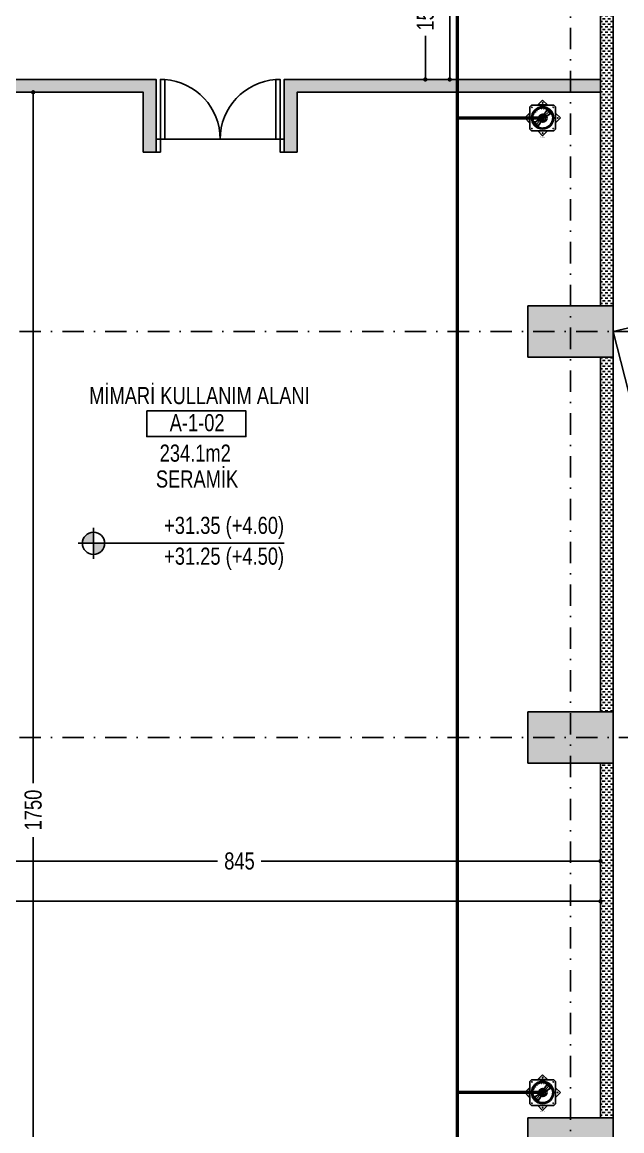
# Model space of a CAD drawing. Header units: centimetres. Extents: x 26569 to 160723, y -3143 to 14565.
# Drawn here: x 79489 to 80191, y 2054 to 3351 of the extents above; entities that cross this region are included whole.
import ezdxf
from ezdxf.enums import TextEntityAlignment as Align

# ---------------------------------------------------------------- set-up
doc = ezdxf.new("R2010")
doc.units = ezdxf.units.CM
doc.header["$LTSCALE"] = 100
doc.linetypes.add('DASHDOT2', pattern=[0.5, 0.25, -0.125, 0, -0.125])
for name, color, linetype in [('A-ANNO-DIMS', 187, 'Continuous'), ('A-ANNO-GRID', 155, 'DASHDOT2'), ('A-ANNO-IDEN', 50, 'Continuous'), ('A-ANNO-TEXT', 50, 'Continuous'), ('A-DOOR', 193, 'Continuous'), ('A-ELEV-01', 255, 'Continuous'), ('A-ELEV-04', 250, 'Continuous'), ('A-WALL', 134, 'Continuous'), ('A-WALL-HTCH', 8, 'Continuous'), ('GEB-KONTUR-A', 5, 'Continuous'), ('S-CONC', 5, 'Continuous'), ('S-HTCH', 8, 'Continuous')]:
    doc.layers.add(name, color=color, linetype=linetype)
doc.layers.add('Arbeitspunkt(DIN)', color=7, linetype='Continuous', lineweight=25)
for name, color, linetype, lineweight, true_color in [('GEB-ART-NR', 1, 'Continuous', 18, 0xff0000), ('GEB-BEZUG', 2, 'Continuous', 50, 0xffff00), ('GEB-TEXT', 5, 'Continuous', 18, 0x0000ff)]:
    doc.layers.add(name, color=color, linetype=linetype, lineweight=lineweight, true_color=true_color)
doc.styles.add('Fields_100', font='act_simplex.shx', dxfattribs={"width": 0.8, "height": 20})
doc.styles.get("Standard").update_dxf_attribs({"font": 'act_simplex.shx', "width": 0.8, "height": 18})
doc.dimstyles.new('FIELDS_100', dxfattribs={"dimscale": 0, "dimtxt": 20, "dimasz": 5, "dimexe": 5, "dimexo": 5, "dimgap": 5, "dimtad": 0, "dimdec": 0, "dimzin": 0, "dimdsep": 46, "dimtxsty": 'Fields_100', "dimblk": 'DOT', "dimcen": 0.09, "dimclrt": 50, "dimadec": 0, "dimazin": 0, "dimtfac": 1, "dimtdec": 0, "dimtix": 1, "dimtofl": 0, "dimtmove": 1, "dimatfit": 3, "dimfxl": 5, "dimfxlon": 1, "dimtolj": 1, "dimtzin": 0, "dimarcsym": 0})
pattern_1 = [(0, (74805.6698, 54361.057), (3.175, 3.175), [3.175, -3.175])]
pattern_2 = [(0, (45541.4728, 54361.0323), (3.175, 3.175), [3.175, -3.175])]

# ---------------------------------------------------------------- blocks, each defined once
blk = doc.blocks.new('Mahal kutusu_100')
at = {"color": 0}
blk.add_lwpolyline([(-58, 30), (58, 30), (58, 0), (-58, 0)], close=True, dxfattribs=at)
at = {"color": 0, "style": 'Fields_100', "width": 0.8}
for tag, p in [('MAHAL', (3.6, 37.9)), ('KOD', (0.9, 6.2)), ('ALAN', (-1.3, -29.4)), ('KAPLAMA', (0.8, -59.7))]:
    blk.add_attdef(tag, text='', height=20, dxfattribs=at).set_placement(p, align=Align.CENTER)
blk = doc.blocks.new('KAPI 150')
at = {"layer": 'A-DOOR'}
blk.add_line((145, 15), (5, 15), dxfattribs=at)
for points in [[(5, 15), (5, 85), (10, 85), (10, 15)], [(145, 15), (145, 85), (140, 85), (140, 15)]]:
    blk.add_lwpolyline(points, dxfattribs=at)
for points in [[(5, 0), (0, 0), (0, 15), (5, 15)], [(150, 0), (145, 0), (145, 15), (150, 15)]]:
    blk.add_lwpolyline(points, close=True, dxfattribs=at)
for centre, start, end in [((5, 15), 0, 85.904), ((145, 15), 94.096, 180)]:
    blk.add_arc(centre, 70, start, end, dxfattribs=at)
blk = doc.blocks.new('_Dot')
at = {"color": 0, "linetype": 'ByBlock', "lineweight": -2}
blk.add_line((-0.5, 0), (-1, 0), dxfattribs=at)
at = {"color": 0, "linetype": 'ByBlock', "const_width": 0.5}
blk.add_lwpolyline([(-0.25, 0, 1), (0.25, 0, 1)], format="xyb", close=True, dxfattribs=at)
blk = doc.blocks.new('*D187')
at = {"layer": 'A-ANNO-DIMS', "color": 0, "lineweight": -2, "transparency": 16777216}
for p, q in [((79320.9, 2374.2), (79320.9, 2364.2)), ((80165.9, 2374.2), (80165.9, 2364.2)), ((79325.9, 2369.2), (79717.8, 2369.2)), ((80160.9, 2369.2), (79768.9, 2369.2))]:
    blk.add_line(p, q, dxfattribs=at)
at = {"layer": 'DEFPOINTS', "color": 0, "transparency": 16777216}
for p in [(80165.9, 2483.6), (79320.9, 2463.6), (80165.9, 2369.2)]:
    blk.add_point(p, dxfattribs=at)
at = {"layer": 'A-ANNO-DIMS', "color": 0, "lineweight": -2, "transparency": 16777216, "xscale": 5, "yscale": 5, "zscale": 5, "rotation": 180}
blk.add_blockref('_Dot', (79320.9, 2369.2), dxfattribs=at)
at = {"layer": 'A-ANNO-DIMS', "color": 0, "lineweight": -2, "transparency": 16777216, "xscale": 5, "yscale": 5, "zscale": 5}
blk.add_blockref('_Dot', (80165.9, 2369.2), dxfattribs=at)
at = {"layer": 'A-ANNO-DIMS', "color": 50, "transparency": 16777216, "insert": (79743.4, 2369.2), "char_height": 20, "attachment_point": 5, "style": 'Fields_100'}
blk.add_mtext('\\A1;845', dxfattribs=at)
blk = doc.blocks.new('*D66')
at = {"layer": 'A-ANNO-DIMS', "color": 0, "lineweight": -2, "transparency": 16777216}
for p, q in [((78400.9, 2327.2), (78400.9, 2317.2)), ((78405.9, 2322.2), (79367.1, 2322.2)), ((80160.9, 2322.2), (79430.4, 2322.2)), ((80165.9, 2327.2), (80165.9, 2317.2))]:
    blk.add_line(p, q, dxfattribs=at)
at = {"layer": 'DEFPOINTS', "color": 0, "transparency": 16777216}
for p in [(78400.9, 2483.6), (80165.9, 2483.6), (80165.9, 2322.2)]:
    blk.add_point(p, dxfattribs=at)
at = {"layer": 'A-ANNO-DIMS', "color": 0, "lineweight": -2, "transparency": 16777216, "xscale": 5, "yscale": 5, "zscale": 5, "rotation": 180}
blk.add_blockref('_Dot', (78400.9, 2322.2), dxfattribs=at)
at = {"layer": 'A-ANNO-DIMS', "color": 0, "lineweight": -2, "transparency": 16777216, "xscale": 5, "yscale": 5, "zscale": 5}
blk.add_blockref('_Dot', (80165.9, 2322.2), dxfattribs=at)
at = {"layer": 'A-ANNO-DIMS', "color": 50, "transparency": 16777216, "insert": (79398.7, 2322.2), "char_height": 20, "attachment_point": 5, "style": 'Fields_100'}
blk.add_mtext('\\A1;1765', dxfattribs=at)
blk = doc.blocks.new('*D190')
at = {"layer": 'A-ANNO-DIMS', "color": 0, "lineweight": -2, "transparency": 16777216}
for p, q in [((79497, 3268.6), (79507, 3268.6)), ((79502, 3263.6), (79502, 2460.5)), ((79502, 1523.6), (79502, 2397.2)), ((79497, 1518.6), (79507, 1518.6))]:
    blk.add_line(p, q, dxfattribs=at)
at = {"layer": 'DEFPOINTS', "color": 0, "transparency": 16777216}
for p in [(79275.9, 3268.6), (79340.9, 1518.6), (79502, 1518.6)]:
    blk.add_point(p, dxfattribs=at)
at = {"layer": 'A-ANNO-DIMS', "color": 0, "lineweight": -2, "transparency": 16777216, "xscale": 5, "yscale": 5, "zscale": 5}
for p, rotation in [((79502, 3268.6), 90), ((79502, 1518.6), 270)]:
    blk.add_blockref('_Dot', p, dxfattribs=dict(at, rotation=rotation))
at = {"layer": 'A-ANNO-DIMS', "color": 50, "transparency": 16777216, "insert": (79502, 2428.9), "char_height": 20, "attachment_point": 5, "rotation": 90, "style": 'Fields_100'}
blk.add_mtext('\\A1;1750', dxfattribs=at)
blk = doc.blocks.new('*D214')
at = {"layer": 'A-ANNO-DIMS', "color": 0, "lineweight": -2, "transparency": 16777216}
for p, q in [((79955.9, 3433.6), (79965.9, 3433.6)), ((79960.9, 3428.6), (79960.9, 3382.7)), ((79960.9, 3288.6), (79960.9, 3334.6)), ((79955.9, 3283.6), (79965.9, 3283.6))]:
    blk.add_line(p, q, dxfattribs=at)
at = {"layer": 'DEFPOINTS', "color": 0, "transparency": 16777216}
for p in [(79930.9, 3433.6), (79960.9, 3433.6), (79795.9, 3283.6)]:
    blk.add_point(p, dxfattribs=at)
at = {"layer": 'A-ANNO-DIMS', "color": 0, "lineweight": -2, "transparency": 16777216, "xscale": 5, "yscale": 5, "zscale": 5}
for p, rotation in [((79960.9, 3433.6), 90), ((79960.9, 3283.6), 270)]:
    blk.add_blockref('_Dot', p, dxfattribs=dict(at, rotation=rotation))
at = {"layer": 'A-ANNO-DIMS', "color": 50, "transparency": 16777216, "insert": (79960.9, 3358.6), "char_height": 20, "attachment_point": 5, "rotation": 90, "style": 'Fields_100'}
blk.add_mtext('\\A1;150', dxfattribs=at)
blk = doc.blocks.new('*D170')
at = {"layer": 'A-ANNO-DIMS', "color": 0, "lineweight": -2, "transparency": 16777216}
for p, q in [((79984.4, 6758.6), (79994.4, 6758.6)), ((79989.4, 6753.6), (79989.4, 5054.3)), ((79989.4, 3288.6), (79989.4, 4987.9)), ((79984.4, 3283.6), (79994.4, 3283.6))]:
    blk.add_line(p, q, dxfattribs=at)
at = {"layer": 'DEFPOINTS', "color": 0, "transparency": 16777216}
for p in [(79470.9, 6758.6), (79989.4, 6758.6), (79795.9, 3283.6)]:
    blk.add_point(p, dxfattribs=at)
at = {"layer": 'A-ANNO-DIMS', "color": 0, "lineweight": -2, "transparency": 16777216, "xscale": 5, "yscale": 5, "zscale": 5}
for p, rotation in [((79989.4, 6758.6), 90), ((79989.4, 3283.6), 270)]:
    blk.add_blockref('_Dot', p, dxfattribs=dict(at, rotation=rotation))
at = {"layer": 'A-ANNO-DIMS', "color": 50, "transparency": 16777216, "insert": (79989.4, 5021.1), "char_height": 20, "attachment_point": 5, "rotation": 90, "style": 'Fields_100'}
blk.add_mtext('\\A1;3475', dxfattribs=at)
blk = doc.blocks.new('Einfügepunkt')
at = {"layer": 'GEB-BEZUG'}
for p, q in [((-1, -1), (1, 1)), ((-1, 1), (1, -1))]:
    blk.add_line(p, q, dxfattribs=at)
blk = doc.blocks.new('105')
at = {"layer": 'Arbeitspunkt(DIN)', "ltscale": 25}
for q in [(-2, 0), (0, 2), (2, 0), (0, -2)]:
    blk.add_line((0, 0), q, dxfattribs=at)
at = {"layer": 'GEB-KONTUR-A', "ltscale": 25}
for p, q in [((-150, 130), (-130, 150)), ((-150, 130), (-150, -130)), ((130, 150), (-130, 150)), ((-59, 150), (-57, 152)), ((0, 209), (-57, 152)), ((-57, 152), (57, 152)), ((0, 131), (-2, 129)), ((57, 152), (0, 209)), ((0, 131), (0, 123)), ((2, 129), (0, 131)), ((57, 152), (59, 150)), ((130, 150), (150, 130)), ((150, -130), (150, 130)), ((-152, 57), (-209, 0)), ((-209, 0), (-152, -57)), ((-152, 57), (-150, 59)), ((-152, -57), (-152, 57)), ((-129, 2), (-131, 0)), ((-131, 0), (-129, -2)), ((-131, 0), (-123, 0)), ((-129, 2), (-122, 2)), ((-124, 35), (-126, 34)), ((-126, 34), (-125, 32)), ((-126, 34), (-119, 32)), ((-125, 32), (-118, 30)), ((-124, 35), (-117, 33)), ((-123, 0), (-122, 2)), ((-122, -2), (-123, 0)), ((-122, 2), (-118, 2)), ((-119, 32), (-117, 33)), ((-118, 30), (-119, 32)), ((-114, 29), (-118, 30)), ((-117, 33), (-113, 32)), ((-105, 16), (-117, 17)), ((-117, 14), (-106, 12)), ((-111, 66), (-113, 65)), ((-113, 65), (-113, 63)), ((-113, 65), (-107, 62)), ((-113, 63), (-106, 59)), ((-111, 66), (-104, 62)), ((-110, 43), (-99, 39)), ((-98, 42), (-108, 47)), ((-107, 62), (-104, 62)), ((-106, 59), (-107, 62)), ((-103, 57), (-106, 59)), ((-106, 12), (-105, 16)), ((-104, 62), (-101, 61)), ((-99, 39), (-98, 42)), ((-95, 70), (-85, 63)), ((-83, 66), (-93, 73)), ((-92, 92), (-92, 90)), ((-90, 92), (-92, 92)), ((-92, 92), (-87, 87)), ((-92, 90), (-87, 85)), ((-90, 92), (-85, 87)), ((-87, 87), (-85, 87)), ((-87, 85), (-87, 87)), ((-85, 82), (-87, 85)), ((-85, 87), (-82, 85)), ((-85, 63), (-83, 66)), ((-73, 93), (-66, 83)), ((-63, 85), (-70, 95)), ((-65, 113), (-66, 111)), ((-66, 111), (-62, 104)), ((-66, 83), (-63, 85)), ((-65, 113), (-62, 107)), ((-63, 113), (-65, 113)), ((-63, 113), (-59, 106)), ((-62, 107), (-59, 106)), ((-62, 104), (-62, 107)), ((-61, 101), (-62, 104)), ((-59, 106), (-57, 103)), ((-47, 108), (-42, 98)), ((-39, 99), (-43, 110)), ((-42, 98), (-39, 99)), ((-34, 126), (-35, 124)), ((-35, 124), (-33, 117)), ((-34, 126), (-32, 119)), ((-32, 125), (-34, 126)), ((-33, 117), (-32, 119)), ((-32, 113), (-33, 117)), ((-6, 6), (-33, -12)), ((-33, -13), (-5, 5)), ((-32, 125), (-30, 118)), ((-32, 119), (-30, 118)), ((-30, 118), (-29, 114)), ((-26, -26), (0, 0)), ((-17, 117), (-16, 105)), ((-16, 105), (-12, 106)), ((-12, 106), (-14, 117)), ((18, 42), (-6, 6)), ((-6, 6), (-5, 5)), ((-5, 5), (18, 41)), ((-5, 5), (0, 0)), ((-2, 129), (-2, 122)), ((-2, 122), (0, 123)), ((-2, 118), (-2, 122)), ((0, 123), (2, 122)), ((0, 0), (26, 26)), ((0, 0), (5, -5)), ((2, 129), (2, 122)), ((2, 122), (2, 118)), ((33, 13), (5, -5)), ((6, -6), (33, 12)), ((14, 117), (12, 106)), ((12, 106), (16, 105)), ((16, 105), (17, 117)), ((19, 43), (18, 42)), ((18, 42), (18, 41)), ((18, 42), (18, 42)), ((18, 41), (18, 42)), ((26, 26), (18, 42)), ((18, 41), (26, 26)), ((38, 73), (19, 43)), ((19, 43), (39, 72)), ((19, 42), (19, 43)), ((19, 43), (19, 42)), ((19, 43), (19, 43)), ((27, 27), (19, 43)), ((19, 42), (27, 27)), ((26, 26), (26, 26)), ((26, 26), (26, 26)), ((26, 26), (33, 13)), ((33, 13), (26, 26)), ((27, 27), (77, 77)), ((27, 27), (27, 27)), ((27, 27), (27, 27)), ((27, 27), (34, 14)), ((34, 14), (27, 27)), ((29, 114), (30, 118)), ((32, 125), (30, 118)), ((30, 118), (32, 119)), ((34, 126), (32, 119)), ((34, 126), (32, 125)), ((32, 119), (33, 117)), ((33, 117), (32, 113)), ((35, 124), (33, 117)), ((33, 12), (35, 13)), ((33, 13), (33, 13)), ((33, 12), (33, 13)), ((33, 13), (33, 12)), ((35, 124), (34, 126)), ((72, 39), (34, 14)), ((34, 14), (34, 14)), ((35, 13), (34, 14)), ((34, 14), (35, 13)), ((35, 13), (73, 38)), ((38, 73), (41, 77)), ((43, 110), (39, 99)), ((39, 99), (42, 98)), ((41, 77), (57, 103)), ((42, 98), (47, 108)), ((57, 103), (59, 105)), ((63, 113), (59, 105)), ((59, 105), (61, 106)), ((65, 113), (61, 106)), ((61, 106), (62, 103)), ((62, 103), (61, 101)), ((66, 111), (62, 103)), ((65, 113), (63, 113)), ((66, 111), (65, 113)), ((66, 98), (68, 99)), ((72, 93), (74, 95)), ((77, 41), (73, 38)), ((77, 92), (76, 91)), ((77, 77), (86, 86)), ((77, 41), (103, 57)), ((103, 58), (79, 43)), ((82, 85), (84, 86)), ((90, 92), (84, 86)), ((84, 86), (86, 86)), ((86, 84), (85, 82)), ((92, 92), (86, 86)), ((92, 90), (86, 84)), ((86, 86), (86, 84)), ((92, 92), (90, 92)), ((91, 76), (92, 77)), ((92, 90), (92, 92)), ((93, 72), (95, 74)), ((99, 68), (98, 66)), ((101, 61), (103, 62)), ((111, 66), (103, 62)), ((103, 62), (106, 61)), ((105, 60), (103, 58)), ((103, 57), (105, 59)), ((103, 58), (103, 57)), ((113, 63), (105, 59)), ((106, 61), (105, 60)), ((105, 59), (105, 60)), ((113, 65), (106, 61)), ((113, 65), (111, 66)), ((113, 63), (113, 65)), ((117, 33), (113, 32)), ((114, 29), (118, 30)), ((124, 35), (117, 33)), ((119, 32), (117, 33)), ((118, 30), (119, 32)), ((125, 32), (118, 30)), ((122, 2), (118, 2)), ((126, 34), (119, 32)), ((123, 0), (122, 2)), ((129, 2), (122, 2)), ((122, -2), (123, 0)), ((131, 0), (123, 0)), ((126, 34), (124, 35)), ((125, 32), (126, 34)), ((131, 0), (129, 2)), ((129, -2), (131, 0)), ((150, 59), (152, 57)), ((152, 57), (152, -57)), ((209, 0), (152, 57)), ((152, -57), (209, 0)), ((-150, -59), (-152, -57)), ((-129, -2), (-122, -2)), ((-125, -32), (-126, -34)), ((-126, -34), (-119, -32)), ((-126, -34), (-124, -35)), ((-125, -32), (-118, -30)), ((-124, -35), (-117, -33)), ((-118, -2), (-122, -2)), ((-119, -32), (-118, -30)), ((-117, -33), (-119, -32)), ((-118, -30), (-114, -29)), ((-106, -12), (-117, -14)), ((-117, -17), (-105, -16)), ((-113, -32), (-117, -33)), ((-113, -63), (-105, -59)), ((-113, -65), (-106, -61)), ((-113, -63), (-113, -65)), ((-113, -65), (-111, -66)), ((-111, -66), (-103, -62)), ((-99, -39), (-110, -43)), ((-108, -47), (-98, -42)), ((-105, -16), (-106, -12)), ((-106, -61), (-105, -59)), ((-103, -62), (-106, -61)), ((-105, -59), (-103, -57)), ((-103, -57), (-77, -41)), ((-101, -61), (-103, -62)), ((-98, -42), (-99, -39)), ((-99, -68), (-98, -66)), ((-93, -72), (-95, -74)), ((-91, -76), (-92, -77)), ((-92, -90), (-86, -84)), ((-92, -92), (-86, -86)), ((-92, -90), (-92, -92)), ((-92, -92), (-90, -92)), ((-90, -92), (-84, -86)), ((-86, -86), (-77, -77)), ((-86, -84), (-85, -82)), ((-86, -86), (-86, -84)), ((-84, -86), (-86, -86)), ((-82, -85), (-84, -86)), ((-77, -77), (-27, -27)), ((-77, -41), (-73, -38)), ((-77, -92), (-76, -91)), ((-72, -93), (-74, -95)), ((-35, -13), (-73, -38)), ((-73, -39), (-34, -14)), ((-66, -98), (-68, -99)), ((-66, -111), (-62, -103)), ((-66, -111), (-65, -113)), ((-65, -113), (-61, -106)), ((-65, -113), (-63, -113)), ((-63, -113), (-59, -105)), ((-62, -103), (-61, -101)), ((-61, -106), (-62, -103)), ((-60, -105), (-61, -106)), ((-58, -103), (-60, -105)), ((-60, -105), (-59, -105)), ((-59, -105), (-57, -103)), ((-43, -79), (-58, -103)), ((-57, -103), (-58, -103)), ((-57, -103), (-41, -77)), ((-38, -73), (-41, -77)), ((-19, -43), (-39, -73)), ((-38, -73), (-19, -43)), ((-33, -12), (-35, -13)), ((-35, -13), (-34, -14)), ((-34, -14), (-35, -13)), ((-35, -124), (-33, -117)), ((-35, -124), (-34, -126)), ((-34, -14), (-34, -14)), ((-27, -27), (-34, -14)), ((-34, -14), (-27, -27)), ((-34, -126), (-32, -119)), ((-34, -126), (-32, -125)), ((-33, -13), (-33, -12)), ((-33, -12), (-33, -13)), ((-33, -13), (-33, -13)), ((-26, -26), (-33, -13)), ((-33, -13), (-26, -26)), ((-32, -113), (-33, -117)), ((-33, -117), (-32, -119)), ((-32, -119), (-30, -118)), ((-32, -125), (-30, -118)), ((-30, -118), (-29, -114)), ((-27, -27), (-27, -27)), ((-27, -27), (-19, -43)), ((-19, -42), (-27, -27)), ((-27, -27), (-27, -27)), ((-26, -26), (-26, -26)), ((-26, -26), (-18, -42)), ((-18, -41), (-26, -26)), ((-26, -26), (-26, -26)), ((-19, -43), (-18, -42)), ((-19, -42), (-19, -43)), ((-19, -43), (-19, -42)), ((-19, -43), (-19, -43)), ((5, -5), (-18, -41)), ((-18, -42), (6, -6)), ((-18, -42), (-18, -41)), ((-18, -41), (-18, -42)), ((-18, -42), (-18, -42)), ((-2, -118), (-2, -122)), ((-2, -122), (0, -123)), ((-2, -129), (-2, -122)), ((-2, -129), (0, -131)), ((0, -123), (2, -122)), ((0, -131), (0, -123)), ((0, -131), (2, -129)), ((2, -122), (2, -118)), ((2, -129), (2, -122)), ((6, -6), (5, -5)), ((29, -114), (30, -118)), ((30, -118), (32, -119)), ((32, -125), (30, -118)), ((33, -117), (32, -113)), ((32, -119), (33, -117)), ((34, -126), (32, -119)), ((32, -125), (34, -126)), ((35, -124), (33, -117)), ((34, -126), (35, -124)), ((57, -103), (59, -106)), ((59, -106), (62, -107)), ((63, -113), (59, -106)), ((62, -104), (61, -101)), ((62, -107), (62, -104)), ((66, -111), (62, -104)), ((65, -113), (62, -107)), ((63, -113), (65, -113)), ((65, -113), (66, -111)), ((82, -85), (85, -87)), ((87, -85), (85, -82)), ((85, -87), (87, -87)), ((90, -92), (85, -87)), ((87, -87), (87, -85)), ((92, -90), (87, -85)), ((92, -92), (87, -87)), ((90, -92), (92, -92)), ((92, -92), (92, -90)), ((101, -61), (104, -62)), ((106, -59), (103, -57)), ((104, -62), (107, -62)), ((111, -66), (104, -62)), ((107, -62), (106, -59)), ((113, -63), (106, -59)), ((113, -65), (107, -62)), ((111, -66), (113, -65)), ((113, -32), (117, -33)), ((113, -65), (113, -63)), ((118, -30), (114, -29)), ((117, -33), (119, -32)), ((124, -35), (117, -33)), ((118, -2), (122, -2)), ((119, -32), (118, -30)), ((125, -32), (118, -30)), ((126, -34), (119, -32)), ((129, -2), (122, -2)), ((124, -35), (126, -34)), ((126, -34), (125, -32)), ((152, -57), (150, -59)), ((-130, -150), (-150, -130)), ((-130, -150), (130, -150)), ((-57, -152), (-59, -150)), ((57, -152), (-57, -152)), ((-57, -152), (0, -209)), ((0, -209), (57, -152)), ((59, -150), (57, -152)), ((150, -130), (130, -150))]:
    blk.add_line(p, q, dxfattribs=at)
for centre, radius in [((0, 0), 131), ((0, 177), 4), ((-177, 0), 4), ((-125, 125), 3), ((125, 125), 3), ((177, 0), 4), ((-125, -125), 3), ((125, -125), 3), ((0, -177), 4)]:
    blk.add_circle(centre, radius, dxfattribs=at)
for centre, radius, start, end in [((0, 0), 129, 165.8007, 179.1993), ((0, 0), 126, 165.8198, 179.1802), ((0, 0), 129, 150.8007, 164.1993), ((0, 0), 126, 150.8198, 164.1802), ((0, 0), 121, 165.8539, 179.1461), ((0, 0), 120, 165.8607, 179.1393), ((0, 0), 118, 165.8753, 179.1247), ((0, 0), 118, 171.6247, 173.3753), ((0, 0), 121, 150.8539, 164.1461), ((0, 0), 120, 150.8607, 164.1393), ((0, 0), 118, 150.8753, 164.1247), ((0, 0), 129, 135.8007, 149.1993), ((0, 0), 118, 156.6247, 158.3753), ((0, 0), 126, 135.8198, 149.1802), ((0, 0), 121, 135.8539, 149.1461), ((0, 0), 120, 135.8607, 149.1393), ((0, 0), 118, 135.8753, 149.1247), ((0, 0), 118, 141.6247, 143.3753), ((0, 0), 129, 120.8007, 134.1993), ((0, 0), 126, 120.8198, 134.1802), ((0, 0), 121, 120.8539, 134.1461), ((0, 0), 120, 120.8607, 134.1393), ((0, 0), 118, 120.8753, 134.1247), ((0, 0), 118, 126.6247, 128.3753), ((0, 0), 129, 105.8007, 119.1993), ((0, 0), 126, 105.8198, 119.1802), ((0, 0), 121, 105.8539, 119.1461), ((0, 0), 120, 105.8607, 119.1393), ((0, 0), 118, 105.8753, 119.1247), ((0, 0), 118, 111.6247, 113.3753), ((0, 0), 129, 90.8007, 104.1993), ((0, 0), 126, 90.8198, 104.1802), ((0, 0), 121, 90.8539, 104.1461), ((0, 0), 120, 90.8607, 104.1393), ((0, 0), 118, 90.8753, 104.1247), ((0, 0), 118, 96.6247, 98.3753), ((0, 0), 129, 75.8007, 89.1993), ((0, 0), 126, 75.8198, 89.1802), ((0, 0), 121, 75.8539, 89.1461), ((0, 0), 120, 75.8607, 89.1393), ((0, 0), 118, 75.8753, 89.1247), ((0, 0), 118, 81.6247, 83.3753), ((0, 0), 118, 60.8753, 74.1247), ((0, 0), 121, 60.8539, 74.1461), ((0, 0), 120, 60.8607, 74.1393), ((0, 0), 126, 60.8198, 74.1802), ((0, 0), 129, 60.8007, 74.1993), ((59, 59), 25.8, 45, 135.7807), ((0, 0), 118, 66.6247, 68.3753), ((0, 0), 118, 45.8753, 59.1247), ((0, 0), 121, 45.8539, 59.1461), ((0, 0), 120, 55.6693, 59.1393), ((0, 0), 126, 45.8198, 59.1802), ((0, 0), 129, 45.8007, 59.1993), ((0, 0), 120, 52.1808, 55.6693), ((0, 0), 120, 45.8607, 50.069), ((59, 59), 25.8, 321.1789, 45), ((59, 59), 25.8, 314.2193, 321.1789), ((0, 0), 118, 30.8753, 44.1247), ((0, 0), 120, 39.931, 44.1393), ((0, 0), 121, 30.8539, 44.1461), ((0, 0), 126, 30.8198, 44.1802), ((0, 0), 129, 30.8007, 44.1993), ((0, 0), 120, 34.3307, 37.8192), ((0, 0), 120, 30.8607, 34.3307), ((0, 0), 118, 15.8753, 29.1247), ((0, 0), 120, 15.8607, 29.1393), ((0, 0), 121, 15.8539, 29.1461), ((0, 0), 126, 15.8198, 29.1802), ((0, 0), 129, 15.8007, 29.1993), ((0, 0), 118, 0.8753, 14.1247), ((0, 0), 120, 0.8607, 14.1393), ((0, 0), 121, 0.8539, 14.1461), ((0, 0), 126, 0.8198, 14.1802), ((0, 0), 129, 0.8007, 14.1993), ((0, 0), 129, 180.8007, 194.1993), ((0, 0), 126, 180.8198, 194.1802), ((0, 0), 129, 195.8007, 209.1993), ((0, 0), 121, 180.8539, 194.1461), ((0, 0), 126, 195.8198, 209.1802), ((0, 0), 120, 180.8607, 194.1393), ((0, 0), 118, 180.8753, 194.1247), ((0, 0), 118, 186.6247, 188.3753), ((0, 0), 121, 195.8539, 209.1461), ((0, 0), 120, 195.8607, 209.1393), ((0, 0), 118, 195.8753, 209.1247), ((0, 0), 129, 210.8007, 224.1993), ((0, 0), 118, 201.6247, 203.3753), ((0, 0), 126, 210.8198, 224.1802), ((0, 0), 121, 210.8539, 224.1461), ((0, 0), 120, 210.8607, 214.3307), ((0, 0), 118, 210.8753, 224.1247), ((0, 0), 120, 214.3307, 217.8192), ((0, 0), 120, 219.931, 224.1393), ((0, 0), 129, 225.8007, 239.1993), ((0, 0), 126, 225.8198, 239.1802), ((-59, -59), 25.8, 134.2193, 225), ((0, 0), 120, 225.8607, 230.069), ((0, 0), 121, 225.8539, 239.1461), ((0, 0), 118, 225.8753, 239.1247), ((-59, -59), 25.8, 225, 308.8211), ((0, 0), 120, 232.1808, 235.6693), ((0, 0), 120, 235.6693, 239.1393), ((0, 0), 129, 240.8007, 254.1993), ((0, 0), 126, 240.8198, 254.1802), ((0, 0), 121, 240.8539, 254.1461), ((0, 0), 120, 240.8607, 254.1393), ((0, 0), 118, 240.8753, 254.1247), ((-59, -59), 25.8, 308.8211, 315.7807), ((0, 0), 129, 255.8007, 269.1993), ((0, 0), 126, 255.8198, 269.1802), ((0, 0), 121, 255.8539, 269.1461), ((0, 0), 118, 255.8753, 269.1247), ((0, 0), 120, 255.8607, 269.1393), ((0, 0), 118, 270.8753, 284.1247), ((0, 0), 120, 270.8607, 284.1393), ((0, 0), 121, 270.8539, 284.1461), ((0, 0), 126, 270.8198, 284.1802), ((0, 0), 129, 270.8007, 284.1993), ((0, 0), 118, 285.8753, 299.1247), ((0, 0), 120, 285.8607, 299.1393), ((0, 0), 121, 285.8539, 299.1461), ((0, 0), 126, 285.8198, 299.1802), ((0, 0), 129, 285.8007, 299.1993), ((0, 0), 118, 300.8753, 314.1247), ((0, 0), 120, 300.8607, 314.1393), ((0, 0), 121, 300.8539, 314.1461), ((0, 0), 126, 300.8198, 314.1802), ((0, 0), 129, 300.8007, 314.1993), ((0, 0), 118, 315.8753, 329.1247), ((0, 0), 120, 315.8607, 329.1393), ((0, 0), 121, 315.8539, 329.1461), ((0, 0), 126, 315.8198, 329.1802), ((0, 0), 129, 315.8007, 329.1993), ((0, 0), 118, 330.8753, 344.1247), ((0, 0), 120, 330.8607, 344.1393), ((0, 0), 121, 330.8539, 344.1461), ((0, 0), 126, 330.8198, 344.1802), ((0, 0), 129, 330.8007, 344.1993), ((0, 0), 118, 345.8753, 359.1247), ((0, 0), 120, 345.8607, 359.1393), ((0, 0), 121, 345.8539, 359.1461), ((0, 0), 126, 345.8198, 359.1802), ((0, 0), 129, 345.8007, 359.1993)]:
    blk.add_arc(centre, radius, start, end, dxfattribs=at)
for points, knots in [([(77, 77), (76, 78), (75, 79), (71, 82), (68, 83), (62, 84), (59, 85), (56, 84), (54, 84), (52, 83), (47, 82), (46, 81), (43, 79), (41, 77), (39, 75), (39, 74), (38, 73)], [-0.783062, -0.783062, -0.783062, -0.783062, -0.634163, -0.634163, -0.192454, -0.192454, 0.106051, 0.106051, 0.106051, 0.404556, 0.404556, 0.625445, 0.625445, 0.846335, 0.846335, 0.994853, 0.994853, 0.994853, 0.994853]), ([(38, 73), (38, 73), (38, 73), (38, 73), (38, 73), (38, 73)], [0.994853329, 0.994853329, 0.994853329, 0.994853329, 0.995833954, 0.995833954, 0.996814579, 0.996814579, 0.996814579, 0.996814579]), ([(39, 73), (39, 74), (40, 75), (42, 77), (43, 78), (46, 80), (48, 81), (52, 83), (54, 83), (57, 84), (59, 84), (61, 84), (67, 83), (71, 81), (75, 78), (76, 77), (77, 77)], [-0.994853, -0.994853, -0.994853, -0.994853, -0.846335, -0.846335, -0.625445, -0.625445, -0.404556, -0.404556, -0.106051, -0.106051, -0.106051, 0.192454, 0.192454, 0.634163, 0.634163, 0.784802, 0.784802, 0.784802, 0.784802]), ([(39, 72), (39, 72), (39, 72), (39, 73), (39, 73), (39, 73)], [-0.996814579, -0.996814579, -0.996814579, -0.996814579, -0.995833954, -0.995833954, -0.994853329, -0.994853329, -0.994853329, -0.994853329]), ([(77, 77), (77, 76), (78, 75), (80, 72), (81, 71), (82, 67), (83, 66), (84, 61), (84, 59), (84, 57), (83, 54), (83, 52), (80, 46), (78, 43), (75, 40), (74, 39), (73, 39)], [2.356791, 2.356791, 2.356791, 2.356791, 2.50743, 2.50743, 2.728284, 2.728284, 2.949139, 2.949139, 3.247644, 3.247644, 3.247644, 3.546149, 3.546149, 3.987927, 3.987927, 4.136446, 4.136446, 4.136446, 4.136446]), ([(73, 38), (74, 39), (75, 39), (79, 43), (81, 46), (83, 52), (84, 54), (84, 56), (85, 59), (84, 62), (84, 66), (83, 68), (82, 71), (81, 73), (79, 75), (78, 76), (77, 77)], [-4.136446, -4.136446, -4.136446, -4.136446, -3.987927, -3.987927, -3.546149, -3.546149, -3.247644, -3.247644, -3.247644, -2.949139, -2.949139, -2.728284, -2.728284, -2.50743, -2.50743, -2.358531, -2.358531, -2.358531, -2.358531]), ([(77, 77), (77, 77), (77, 77), (77, 77), (77, 77), (77, 77)], [-0.1161431, -0.1161431, -0.1161431, -0.1161431, -0.0580714, -0.0580714, 0, 0, 0, 0]), ([(-73, -38), (-74, -39), (-75, -39), (-79, -43), (-81, -46), (-83, -52), (-84, -54), (-84, -56), (-85, -59), (-84, -62), (-84, -66), (-83, -68), (-82, -71), (-81, -73), (-79, -75), (-78, -76), (-77, -77)], [-4.136446, -4.136446, -4.136446, -4.136446, -3.987927, -3.987927, -3.546149, -3.546149, -3.247644, -3.247644, -3.247644, -2.949139, -2.949139, -2.728284, -2.728284, -2.50743, -2.50743, -2.358531, -2.358531, -2.358531, -2.358531]), ([(-77, -77), (-77, -76), (-78, -75), (-80, -72), (-81, -71), (-82, -67), (-83, -66), (-84, -61), (-84, -59), (-84, -57), (-83, -54), (-83, -52), (-80, -46), (-78, -43), (-75, -40), (-74, -39), (-73, -39)], [2.356791, 2.356791, 2.356791, 2.356791, 2.50743, 2.50743, 2.728284, 2.728284, 2.949139, 2.949139, 3.247644, 3.247644, 3.247644, 3.546149, 3.546149, 3.987927, 3.987927, 4.136446, 4.136446, 4.136446, 4.136446]), ([(-77, -77), (-76, -78), (-75, -79), (-71, -82), (-68, -83), (-62, -84), (-59, -85), (-56, -84), (-54, -84), (-52, -83), (-47, -82), (-46, -81), (-43, -79), (-41, -77), (-39, -75), (-39, -74), (-38, -73)], [-0.783062, -0.783062, -0.783062, -0.783062, -0.634163, -0.634163, -0.192454, -0.192454, 0.106051, 0.106051, 0.106051, 0.404556, 0.404556, 0.625445, 0.625445, 0.846335, 0.846335, 0.994853, 0.994853, 0.994853, 0.994853]), ([(-39, -73), (-39, -74), (-40, -75), (-42, -77), (-43, -78), (-46, -80), (-48, -81), (-52, -83), (-54, -83), (-57, -84), (-59, -84), (-61, -84), (-67, -83), (-71, -81), (-75, -78), (-76, -77), (-77, -77)], [-0.994853, -0.994853, -0.994853, -0.994853, -0.846335, -0.846335, -0.625445, -0.625445, -0.404556, -0.404556, -0.106051, -0.106051, -0.106051, 0.192454, 0.192454, 0.634163, 0.634163, 0.784802, 0.784802, 0.784802, 0.784802]), ([(-77, -77), (-77, -77), (-77, -77), (-77, -77), (-77, -77), (-77, -77)], [0, 0, 0, 0, 0.0580714, 0.0580714, 0.1161431, 0.1161431, 0.1161431, 0.1161431]), ([(-39, -73), (-39, -73), (-39, -73), (-39, -73), (-39, -73), (-39, -73)], [-0.996814579, -0.996814579, -0.996814579, -0.996814579, -0.995833954, -0.995833954, -0.994853329, -0.994853329, -0.994853329, -0.994853329]), ([(-38, -73), (-38, -73), (-38, -73), (-38, -73), (-38, -73), (-38, -73)], [0.994853329, 0.994853329, 0.994853329, 0.994853329, 0.995833954, 0.995833954, 0.996814579, 0.996814579, 0.996814579, 0.996814579])]:
    blk.add_open_spline(points, degree=3, knots=knots, dxfattribs=at)
for points in [[(73, 39), (73, 39), (72, 39), (72, 39)], [(73, 38), (73, 38), (73, 38), (73, 38)], [(-73, -38), (-73, -38), (-73, -38), (-73, -38)], [(-73, -39), (-73, -39), (-73, -39), (-73, -39)]]:
    blk.add_open_spline(points, degree=3, dxfattribs=at)
at = {"ltscale": 25}
blk.add_blockref('Einfügepunkt', (0, 0), dxfattribs=at)
at = {"layer": 'GEB-ART-NR'}
blk.add_text('GEB-ART-NR 359.105', height=3.5, dxfattribs=at).set_placement((1, -225), align=Align.CENTER)
at = {"layer": 'GEB-TEXT'}
for s, p in [('PLU DwEinl DAF d56 12L/s', (0, -219)), ('Geberit', (0, -214))]:
    blk.add_text(s, height=3.5, dxfattribs=at).set_placement(p, align=Align.CENTER)

msp = doc.modelspace()

# ---------------------------------------------------------------- hatches: boundary and pattern name
at = {"layer": 'A-ANNO-DIMS'}
h = msp.add_hatch(color=256, dxfattribs=at)
h.paths.add_polyline_path([(79572.59, 2753.91, 0.4142136), (79559.59, 2740.91), (79572.59, 2740.91)])
h.paths.add_polyline_path([(79585.59, 2740.91), (79572.59, 2740.91), (79572.59, 2727.91, 0.4142136)])
at = {"layer": 'A-WALL-HTCH'}
h = msp.add_hatch(dxfattribs=at)
h.set_pattern_fill('DASH', color=256)
h.set_pattern_definition(pattern_1)
h.paths.add_polyline_path([(80180.86, 3433.62), (80165.86, 3433.62), (80165.86, 3018.62), (80180.86, 3018.62)])
h = msp.add_hatch(dxfattribs=at)
h.set_pattern_fill('DASH', color=256)
h.set_pattern_definition(pattern_2)
h.paths.add_polyline_path([(79645.86, 3283.62), (79200.86, 3283.62), (79200.86, 3268.62), (79260.86, 3268.62), (79260.86, 3038.62), (79275.86, 3038.62), (79275.86, 3268.62), (79630.86, 3268.62), (79630.86, 3198.62), (79645.86, 3198.62), (79645.86, 3213.62)])
h.paths.add_polyline_path([(80165.86, 3283.62), (79795.86, 3283.62), (79795.86, 3198.62), (79810.86, 3198.62), (79810.86, 3268.62), (80165.86, 3268.62)])
h = msp.add_hatch(dxfattribs=at)
h.set_pattern_fill('DASH', color=256)
h.set_pattern_definition(pattern_1)
h.paths.add_polyline_path([(80180.86, 2958.62), (80165.86, 2958.62), (80165.86, 2543.62), (80180.86, 2543.62)])
h = msp.add_hatch(dxfattribs=at)
h.set_pattern_fill('DASH', color=256)
h.set_pattern_definition(pattern_2)
h.paths.add_polyline_path([(80180.86, 2483.62), (80165.86, 2483.62), (80165.86, 2068.62), (80180.86, 2068.62)])
at = {"layer": 'S-HTCH'}
h = msp.add_hatch(dxfattribs=at)
h.set_pattern_fill('ANSI33', color=256)
h.set_pattern_definition([(45, (74805.67, 5721.585), (-4.490128, 4.490128), []), (45, (74810.16, 5721.585), (-4.490128, 4.490128), [3.175, -1.5875])])
h.paths.add_polyline_path([(79320.86, 2938.62), (79260.86, 2938.62), (79260.86, 3038.62), (79320.86, 3038.62)])
h.paths.add_polyline_path([(78400.86, 2958.62), (78400.86, 3018.62), (78500.86, 3018.62), (78500.86, 2958.62)])
h.paths.add_polyline_path([(80080.86, 2958.62), (80080.86, 3018.62), (80180.86, 3018.62), (80180.86, 2958.62)])
h.paths.add_polyline_path([(79320.86, 1988.62), (79260.86, 1988.62), (79260.86, 2088.62), (79320.86, 2088.62)])
h.paths.add_polyline_path([(79320.86, 2463.62), (79260.86, 2463.62), (79260.86, 2563.62), (79320.86, 2563.62)])
h.paths.add_polyline_path([(79320.86, 3888.62), (79260.86, 3888.62), (79260.86, 3988.62), (79320.86, 3988.62)])
h.paths.add_polyline_path([(79320.86, 4363.62), (79260.86, 4363.62), (79260.86, 4463.62), (79320.86, 4463.62)])
h.paths.add_polyline_path([(79320.86, 4838.62), (79260.86, 4838.62), (79260.86, 4938.62), (79320.86, 4938.62)])
h.paths.add_polyline_path([(79320.86, 5788.62), (79260.86, 5788.62), (79260.86, 5888.62), (79320.86, 5888.62)])
h.paths.add_polyline_path([(79320.86, 6263.62), (79260.86, 6263.62), (79260.86, 6363.62), (79320.86, 6363.62)])
h.paths.add_polyline_path([(79320.86, 6738.62), (79260.86, 6738.62), (79260.86, 6838.62), (79320.86, 6838.62)])
h.paths.add_polyline_path([(78400.86, 1518.62), (78400.86, 1578.62), (78500.86, 1578.62), (78500.86, 1518.62)])
h.paths.add_polyline_path([(79240.86, 1518.62), (79240.86, 1578.62), (79340.86, 1578.62), (79340.86, 1518.62)])
h.paths.add_polyline_path([(80080.86, 1518.62), (80080.86, 1578.62), (80180.86, 1578.62), (80180.86, 1518.62)])
h.paths.add_polyline_path([(78400.86, 2008.62), (78400.86, 2068.62), (78500.86, 2068.62), (78500.86, 2008.62)])
h.paths.add_polyline_path([(80080.86, 2008.62), (80080.86, 2068.62), (80180.86, 2068.62), (80180.86, 2008.62)])
h.paths.add_polyline_path([(78400.86, 2483.62), (78400.86, 2543.62), (78500.86, 2543.62), (78500.86, 2483.62)])
h.paths.add_polyline_path([(80080.86, 2483.62), (80080.86, 2543.62), (80180.86, 2543.62), (80180.86, 2483.62)])
h.paths.add_polyline_path([(78400.86, 3433.62), (78400.86, 3493.62), (78500.86, 3493.62), (78500.86, 3433.62)])
h.paths.add_polyline_path([(79240.86, 3433.62), (79240.86, 3493.62), (79340.86, 3493.62), (79340.86, 3433.62)])
h.paths.add_polyline_path([(80080.86, 3433.62), (80080.86, 3493.62), (80180.86, 3493.62), (80180.86, 3433.62)])
h.paths.add_polyline_path([(78400.86, 3908.62), (78400.86, 3968.62), (78500.86, 3968.62), (78500.86, 3908.62)])
h.paths.add_polyline_path([(80080.86, 3908.62), (80080.86, 3968.62), (80180.86, 3968.62), (80180.86, 3908.62)])
h.paths.add_polyline_path([(78400.86, 4383.62), (78400.86, 4443.62), (78500.86, 4443.62), (78500.86, 4383.62)])
h.paths.add_polyline_path([(80080.86, 4383.62), (80080.86, 4443.62), (80180.86, 4443.62), (80180.86, 4383.62)])
h.paths.add_polyline_path([(78400.86, 4858.62), (78400.86, 4918.62), (78500.86, 4918.62), (78500.86, 4858.62)])
h.paths.add_polyline_path([(80080.86, 4858.62), (80080.86, 4918.62), (80180.86, 4918.62), (80180.86, 4858.62)])
h.paths.add_polyline_path([(78400.86, 5333.62), (78400.86, 5393.62), (78500.86, 5393.62), (78500.86, 5333.62)])
h.paths.add_polyline_path([(79240.86, 5333.62), (79240.86, 5393.62), (79340.86, 5393.62), (79340.86, 5333.62)])
h.paths.add_polyline_path([(80080.86, 5333.62), (80080.86, 5393.62), (80180.86, 5393.62), (80180.86, 5333.62)])
h.paths.add_polyline_path([(78400.86, 5808.62), (78400.86, 5868.62), (78500.86, 5868.62), (78500.86, 5808.62)])
h.paths.add_polyline_path([(80080.86, 5808.62), (80080.86, 5868.62), (80180.86, 5868.62), (80180.86, 5808.62)])
h.paths.add_polyline_path([(78400.86, 6283.62), (78400.86, 6343.62), (78500.86, 6343.62), (78500.86, 6283.62)])
h.paths.add_polyline_path([(80080.86, 6283.62), (80080.86, 6343.62), (80180.86, 6343.62), (80180.86, 6283.62)])
h.paths.add_polyline_path([(78400.86, 6758.62), (78400.86, 6818.62), (78500.86, 6818.62), (78500.86, 6758.62)])
h.paths.add_polyline_path([(80080.86, 6758.62), (80080.86, 6818.62), (80180.86, 6818.62), (80180.86, 6758.62)])
h.paths.add_polyline_path([(78400.86, 7248.62), (78400.86, 7308.62), (78500.86, 7308.62), (78500.86, 7248.62)])
h.paths.add_polyline_path([(79240.86, 7248.62), (79240.86, 7308.62), (79340.86, 7308.62), (79340.86, 7248.62)])
h.paths.add_polyline_path([(80080.86, 7248.62), (80080.86, 7308.62), (80180.86, 7308.62), (80180.86, 7248.62)])

# ---------------------------------------------------------------- linework, layer by layer
at = {"layer": 'A-ANNO-DIMS'}
for p, q in [((79572.59, 2758.91), (79572.59, 2722.91)), ((79554.59, 2740.91), (79795.59, 2740.91))]:
    msp.add_line(p, q, dxfattribs=at)
msp.add_circle((79572.59, 2740.91), 13, dxfattribs=at)
at = {"layer": 'A-ANNO-GRID'}
for p, q in [((80130.86, 8203.62), (80130.86, 1408.62)), ((76981.01, 2988.62), (98785.86, 2988.62)), ((76981.01, 2513.62), (98785.86, 2513.62))]:
    msp.add_line(p, q, dxfattribs=at)
at = {"layer": 'A-ELEV-04'}
for p, q in [((80180.86, 2988.62), (98195.86, 7218.62)), ((80533.36, 2988.62), (80180.86, 2988.62))]:
    msp.add_line(p, q, dxfattribs=at)
msp.add_lwpolyline([(80180.86, 2988.62), (80533.36, 1608.62)], dxfattribs=at)
at = {"layer": 'A-WALL'}
for p, q in [((80165.86, 3433.62), (80165.86, 3018.62)), ((80180.86, 3433.62), (80180.86, 3018.62)), ((79630.86, 3198.62), (79645.86, 3198.62)), ((79795.86, 3198.62), (79810.86, 3198.62)), ((80165.86, 2958.62), (80165.86, 2543.62)), ((80180.86, 2958.62), (80180.86, 2543.62)), ((80165.86, 2483.62), (80165.86, 2068.62)), ((80180.86, 2483.62), (80180.86, 2068.62))]:
    msp.add_line(p, q, dxfattribs=at)
for points in [[(79645.86, 3198.62), (79645.86, 3283.62), (79200.86, 3283.62)], [(79795.86, 3198.62), (79795.86, 3283.62), (80165.86, 3283.62)], [(79630.86, 3198.62), (79630.86, 3268.62), (79275.86, 3268.62)], [(79810.86, 3198.62), (79810.86, 3268.62), (80165.86, 3268.62)]]:
    msp.add_lwpolyline(points, dxfattribs=at)
at = {"layer": 'GEB-BEZUG'}
for p, q in [((80098.17, 3238.27), (79998.17, 3238.27)), ((80098.17, 2098.37), (79998.17, 2098.37))]:
    msp.add_line(p, q, dxfattribs=at)
msp.add_lwpolyline([(80098.17, 6738.62), (79998.17, 6738.62), (79998.17, 1571.44), (80060.75, 1571.44)], dxfattribs=at)
for centre in [(80098.42, 3238.27), (80098.42, 2098.37)]:
    msp.add_circle(centre, 3.8, dxfattribs=at)
at = {"layer": 'S-CONC'}
for points in [[(80080.86, 2958.62), (80080.86, 3018.62), (80180.86, 3018.62), (80180.86, 2958.62)], [(80080.86, 2483.62), (80080.86, 2543.62), (80180.86, 2543.62), (80180.86, 2483.62)], [(80080.86, 2008.62), (80080.86, 2068.62), (80180.86, 2068.62), (80180.86, 2008.62)]]:
    msp.add_lwpolyline(points, close=True, dxfattribs=at)

# ---------------------------------------------------------------- block references
at = {"layer": 'A-ANNO-IDEN'}
msp.add_blockref('Mahal kutusu_100', (79692.93, 2865.85), dxfattribs=at).add_auto_attribs({'MAHAL': 'MİMARİ KULLANIM ALANI', 'KOD': 'A-1-02', 'ALAN': '234.1m2', 'KAPLAMA': 'SERAMİK'})
at = {"layer": 'A-ELEV-01'}
msp.add_blockref('KAPI 150', (79645.86, 3198.62), dxfattribs=at)
at = {"layer": 'GEB-KONTUR-A', "xscale": 0.1, "yscale": 0.1, "zscale": 0.1}
for p in [(80098.17, 3238.52), (80098.17, 2098.37)]:
    msp.add_blockref('105', p, dxfattribs=at)

# ---------------------------------------------------------------- texts
at = {"layer": 'A-ANNO-TEXT', "char_height": 20, "style": 'Fields_100'}
for s, insert, attachment_point in [('+31.35 (+4.60)', (79795.59, 2745.91), 9), ('+31.25 (+4.50)', (79795.59, 2735.91), 3)]:
    msp.add_mtext_dynamic_manual_height_columns(s, width=223, gutter_width=100, heights=[0], dxfattribs=dict(at, insert=insert, attachment_point=attachment_point))

# ---------------------------------------------------------------- dimensions: what is measured, and where the dimension line sits
at = {"layer": 'A-ANNO-DIMS'}
for base, p2, picture, middle in [((79989.37, 6758.62), (79470.86, 6758.62), '*D170', (79989.37, 5021.12)), ((79960.9, 3433.62), (79930.86, 3433.62), '*D214', (79960.9, 3358.62))]:
    dim = msp.add_linear_dim(base=base, p1=(79795.86, 3283.62), p2=p2, angle=90, dimstyle='FIELDS_100', override={"dimscale": 1}, dxfattribs=at)
    dim.commit()
    dim.dimension.update_dxf_attribs({"geometry": picture, "text_midpoint": middle})
dim = msp.add_linear_dim(base=(79501.97, 1518.62), p1=(79275.86, 3268.62), p2=(79340.86, 1518.62), angle=90, dimstyle='FIELDS_100', override={"dimscale": 1}, dxfattribs=at)
dim.commit()
dim.dimension.update_dxf_attribs({"geometry": '*D190', "text_midpoint": (79501.97, 2428.86), "dimtype": 160})
dim = msp.add_linear_dim(base=(80165.86, 2322.24), p1=(78400.86, 2483.62), p2=(80165.86, 2483.62), dimstyle='FIELDS_100', override={"dimscale": 1}, dxfattribs=at)
dim.commit()
dim.dimension.update_dxf_attribs({"geometry": '*D66', "text_midpoint": (79398.74, 2322.24), "dimtype": 160})
dim = msp.add_linear_dim(base=(80165.86, 2369.24), p1=(79320.86, 2463.62), p2=(80165.86, 2483.62), dimstyle='FIELDS_100', override={"dimscale": 1}, dxfattribs=at)
dim.commit()
dim.dimension.update_dxf_attribs({"geometry": '*D187', "text_midpoint": (79743.36, 2369.24)})

doc.saveas('drawing.dxf')
